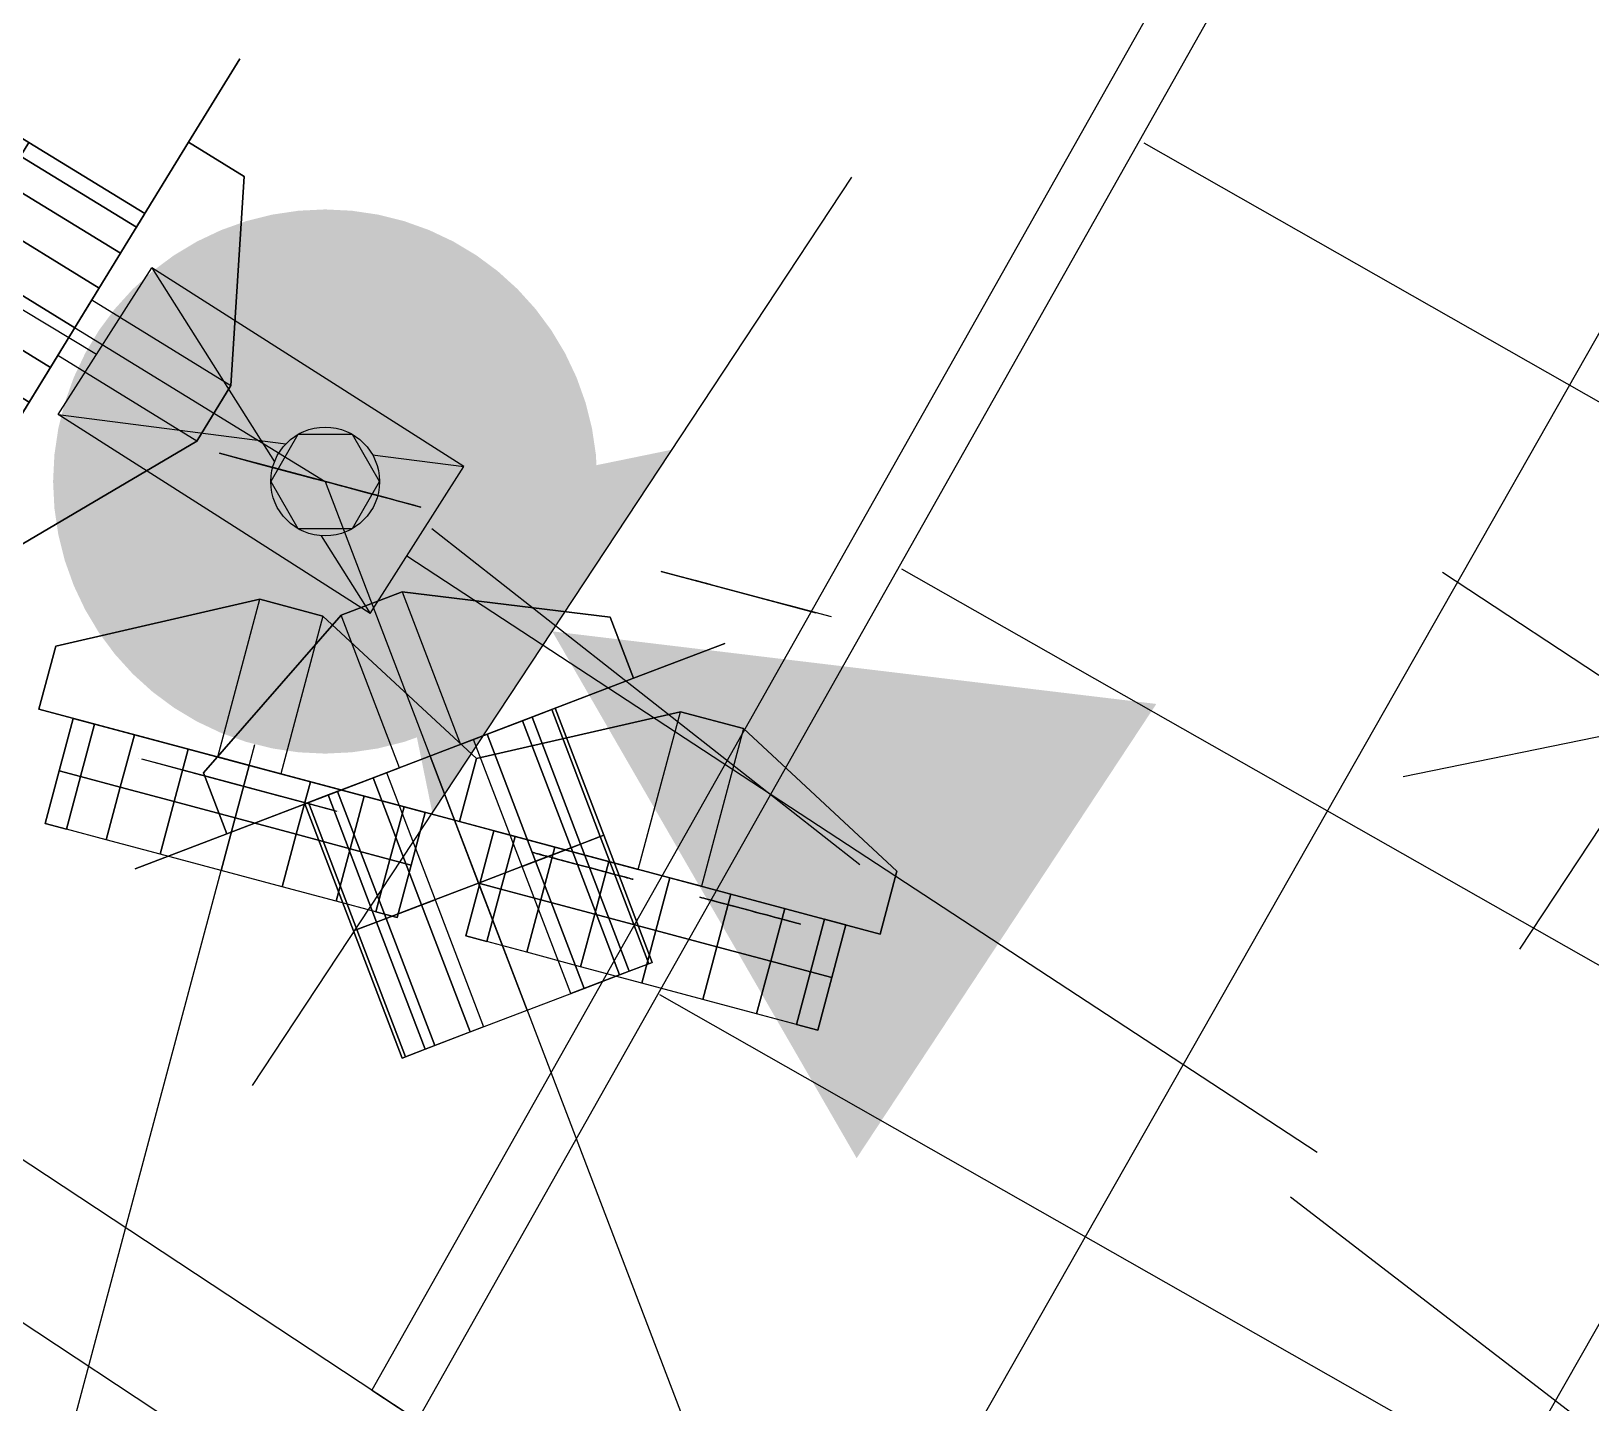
# Model space of a CAD drawing. Extents: x 421500 to 422711, y 436000 to 437000.
# Drawn here: x 422017.657 to 422019.09, y 436500.538 to 436501.798 of the extents above; entities that cross this region are included whole.
import ezdxf

# ---------------------------------------------------------------- set-up
doc = ezdxf.new("R2010")
doc.units = 0
doc.linetypes.add('716709-ExBase$0$BLIP', pattern=[1, 0.5, -0.5])
doc.linetypes.add('XREF UTC_716709_AJB_1b$0$DASHDOT1', pattern=[2, 1, -0.5, 0, -0.5])
doc.layers.get('0').update_dxf_attribs({"color": 210})
for name, color, linetype in [('716709-ExBase$0$XC-LCCVerges', 251, '716709-ExBase$0$BLIP'), ('Pr-Kerb', 2, 'Continuous'), ('Pr-KerbEdge', 8, 'Continuous'), ('Pr-Poles', 2, 'Continuous'), ('Pr-TactFlag', 251, 'Continuous'), ('Pr-Tactiles', 4, 'Continuous'), ('XREF UTC_716709_AJB_1b$0$BASE', 7, 'Continuous'), ('XREF UTC_716709_AJB_1b$0$DATA', 7, 'Continuous'), ('XREF UTC_716709_AJB_1b$0$du-UTCBOX', 42, 'Continuous'), ('XREF UTC_716709_AJB_1b$0$du-UTCDUCT-F1', 42, 'XREF UTC_716709_AJB_1b$0$DASHDOT1'), ('XREF UTC_716709_AJB_1b$0$SETOUT', 4, 'Continuous'), ('XREF UTC_716709_AJB_1b$0$Signals', 7, 'Continuous'), ('XREF UTC_716709_AJB_1b$0$VIEW', 7, 'Continuous')]:
    doc.layers.add(name, color=color, linetype=linetype)
doc.styles.add('XREF UTC_716709_AJB_1b$0$Standard', font='txt')

# ---------------------------------------------------------------- blocks, each defined once
blk = doc.blocks.new('pole')
blk.add_circle((0, 0), 0.05)
blk = doc.blocks.new('XREF UTC_716709_AJB_1b$0$pole')
at = {"const_width": 0.25}
blk.add_lwpolyline([(-0.125, 0, 1), (0.125, 0, 1)], format="xyb", close=True, dxfattribs=at)
at = {"layer": 'XREF UTC_716709_AJB_1b$0$SETOUT', "const_width": 0.125}
blk.add_lwpolyline([(-0.0625, 0, 1), (0.0625, 0, 1)], format="xyb", close=True, dxfattribs=at)
at = {"layer": 'XREF UTC_716709_AJB_1b$0$VIEW'}
blk.add_lwpolyline([(-0.025, 0.0433), (-0.05, 0), (-0.025, -0.0433), (0.025, -0.0433), (0.05, 0), (0.025, 0.0433)], close=True, dxfattribs=at)
at = {"layer": 'XREF UTC_716709_AJB_1b$0$DATA', "style": 'XREF UTC_716709_AJB_1b$0$Standard', "flags": 9}
for tag, p in [('HEIGHT', (0.5, 1)), ('TYPE', (0.5, 0.75)), ('NUM', (0.5, 0.5)), ('SITE', (0.5, 0.25)), ('IDENT', (0.5, 0))]:
    blk.add_attdef(tag, p, '', height=0.2, dxfattribs=at)
blk = doc.blocks.new('XREF UTC_716709_AJB_1b$0$HD001P')
at = {"linetype": 'Continuous'}
blk.add_line((0, 2.75), (0, 0), dxfattribs=at)
at = {"layer": 'XREF UTC_716709_AJB_1b$0$VIEW', "color": 1, "linetype": 'Continuous', "extrusion": (0, 1, 0), "const_width": 0.1}
blk.add_lwpolyline([(0.05, 2.94, 1), (-0.05, 2.94, 1)], format="xyb", close=True, dxfattribs=at)
at = {"layer": 'XREF UTC_716709_AJB_1b$0$VIEW', "color": 2, "linetype": 'Continuous', "extrusion": (0, 1, 0), "const_width": 0.1}
blk.add_lwpolyline([(0.05, 2.62, 1), (-0.05, 2.62, 1)], format="xyb", close=True, dxfattribs=at)
at = {"layer": 'XREF UTC_716709_AJB_1b$0$VIEW', "color": 3, "linetype": 'Continuous', "extrusion": (0, 1, 0), "const_width": 0.1}
blk.add_lwpolyline([(0.05, 2.3, 1), (-0.05, 2.3, 1)], format="xyb", close=True, dxfattribs=at)
at = {"layer": 'XREF UTC_716709_AJB_1b$0$VIEW', "linetype": 'Continuous'}
for points in [[(0.2, 0.27, 2.1), (-0.2, 0.27, 2.1), (-0.2, 0.27, 3.2), (0.2, 0.27, 3.2)], [(-0.03, 0.12, 2.1), (-0.03, 0.27, 2.1), (-0.2, 0.27, 2.1), (-0.2, 0.21, 2.1)], [(-0.03, 0.12, 3.2), (-0.03, 0.27, 3.2), (-0.2, 0.27, 3.2), (-0.2, 0.21, 3.2)], [(0.03, 0.27, 2.1), (0.03, 0.12, 2.1), (-0.03, 0.12, 2.1), (-0.03, 0.27, 2.1)], [(0.03, 0.27, 3.2), (0.03, 0.12, 3.2), (-0.03, 0.12, 3.2), (-0.03, 0.27, 3.2)], [(0.2, 0.21, 2.1), (0.2, 0.27, 2.1), (0.03, 0.27, 2.1), (0.03, 0.12, 2.1)], [(0.2, 0.21, 3.2), (0.2, 0.27, 3.2), (0.03, 0.27, 3.2), (0.03, 0.12, 3.2)], [(0.2, 0.21, 2.1), (0.2, 0.27, 2.1), (0.2, 0.27, 3.2), (0.2, 0.21, 3.2)], [(-0.2, 0.21, 2.1), (-0.03, 0.12, 2.1), (-0.03, 0.12, 3.2), (-0.2, 0.21, 3.2)], [(0.03, 0.12, 2.1), (0.2, 0.21, 2.1), (0.2, 0.21, 3.2), (0.03, 0.12, 3.2)], [(-0.03, 0.12, 2.1), (0.03, 0.12, 2.1), (0.03, 0.12, 3.2), (-0.03, 0.12, 3.2)]]:
    blk.add_3dface(points, dxfattribs=at)
at = {"layer": 'XREF UTC_716709_AJB_1b$0$VIEW', "color": 7, "linetype": 'Continuous'}
blk.add_3dface([(0.29, 0.27, 2.1), (0.2, 0.27, 2.1), (0.2, 0.27, 3.2), (0.29, 0.27, 3.2)], dxfattribs=at)
at = {"layer": 'XREF UTC_716709_AJB_1b$0$DATA', "style": 'XREF UTC_716709_AJB_1b$0$Standard', "flags": 9}
for tag, p in [('SUPPORT', (0.75, 1.5)), ('BRACKETS', (0.75, 1.25)), ('HEIGHT', (0.75, 1)), ('CABLE', (0.75, 0.75)), ('PHASE', (0.75, 0.5)), ('TYPE', (0.75, 0.25)), ('NUM', (0.75, 0)), ('SITE', (0.75, -0.25)), ('IDENT', (0.75, -0.5))]:
    blk.add_attdef(tag, p, '', height=0.2, dxfattribs=at)
at = {"layer": 'XREF UTC_716709_AJB_1b$0$VIEW', "linetype": 'Continuous'}
mesh = blk.add_polymesh((13, 3), dxfattribs=at)
for k, corner in enumerate([(0.1083, 0.27, 2.8775), (0.1083, 0.395, 2.8775), (0.1083, 0.52, 2.8775), (0.1231, 0.27, 2.9183), (0.1231, 0.395, 2.9183), (0.1231, 0.52, 2.9183), (0.1231, 0.27, 2.9617), (0.1231, 0.395, 2.9617), (0.1231, 0.52, 2.9617), (0.1083, 0.27, 3.0025), (0.1083, 0.395, 3.0025), (0.1083, 0.52, 3.0025), (0.0803, 0.27, 3.0358), (0.0803, 0.395, 3.0358), (0.0803, 0.52, 3.0358), (0.0428, 0.27, 3.0575), (0.0428, 0.395, 3.0575), (0.0428, 0.52, 3.0575), (0, 0.27, 3.065), (0, 0.395, 3.065), (0, 0.52, 3.065), (-0.0428, 0.27, 3.0575), (-0.0428, 0.395, 3.0575), (-0.0428, 0.52, 3.0575), (-0.0803, 0.27, 3.0358), (-0.0803, 0.395, 3.0358), (-0.0803, 0.52, 3.0358), (-0.1083, 0.27, 3.0025), (-0.1083, 0.395, 3.0025), (-0.1083, 0.52, 3.0025), (-0.1231, 0.27, 2.9617), (-0.1231, 0.395, 2.9617), (-0.1231, 0.52, 2.9617), (-0.1231, 0.27, 2.9183), (-0.1231, 0.395, 2.9183), (-0.1231, 0.52, 2.9183), (-0.1083, 0.27, 2.8775), (-0.1083, 0.395, 2.8775), (-0.1083, 0.52, 2.8775)]):
    mesh.set_mesh_vertex(divmod(k, 3), corner)
mesh = blk.add_polymesh((13, 3), dxfattribs=at)
for k, corner in enumerate([(0.1083, 0.27, 2.5575), (0.1083, 0.395, 2.5575), (0.1083, 0.52, 2.5575), (0.1231, 0.27, 2.5983), (0.1231, 0.395, 2.5983), (0.1231, 0.52, 2.5983), (0.1231, 0.27, 2.6417), (0.1231, 0.395, 2.6417), (0.1231, 0.52, 2.6417), (0.1083, 0.27, 2.6825), (0.1083, 0.395, 2.6825), (0.1083, 0.52, 2.6825), (0.0803, 0.27, 2.7158), (0.0803, 0.395, 2.7158), (0.0803, 0.52, 2.7158), (0.0428, 0.27, 2.7375), (0.0428, 0.395, 2.7375), (0.0428, 0.52, 2.7375), (0, 0.27, 2.745), (0, 0.395, 2.745), (0, 0.52, 2.745), (-0.0428, 0.27, 2.7375), (-0.0428, 0.395, 2.7375), (-0.0428, 0.52, 2.7375), (-0.0803, 0.27, 2.7158), (-0.0803, 0.395, 2.7158), (-0.0803, 0.52, 2.7158), (-0.1083, 0.27, 2.6825), (-0.1083, 0.395, 2.6825), (-0.1083, 0.52, 2.6825), (-0.1231, 0.27, 2.6417), (-0.1231, 0.395, 2.6417), (-0.1231, 0.52, 2.6417), (-0.1231, 0.27, 2.5983), (-0.1231, 0.395, 2.5983), (-0.1231, 0.52, 2.5983), (-0.1083, 0.27, 2.5575), (-0.1083, 0.395, 2.5575), (-0.1083, 0.52, 2.5575)]):
    mesh.set_mesh_vertex(divmod(k, 3), corner)
mesh = blk.add_polymesh((13, 3), dxfattribs=at)
for k, corner in enumerate([(0.1083, 0.27, 2.2375), (0.1083, 0.395, 2.2375), (0.1083, 0.52, 2.2375), (0.1231, 0.27, 2.2783), (0.1231, 0.395, 2.2783), (0.1231, 0.52, 2.2783), (0.1231, 0.27, 2.3217), (0.1231, 0.395, 2.3217), (0.1231, 0.52, 2.3217), (0.1083, 0.27, 2.3625), (0.1083, 0.395, 2.3625), (0.1083, 0.52, 2.3625), (0.0803, 0.27, 2.3958), (0.0803, 0.395, 2.3958), (0.0803, 0.52, 2.3958), (0.0428, 0.27, 2.4175), (0.0428, 0.395, 2.4175), (0.0428, 0.52, 2.4175), (0, 0.27, 2.425), (0, 0.395, 2.425), (0, 0.52, 2.425), (-0.0428, 0.27, 2.4175), (-0.0428, 0.395, 2.4175), (-0.0428, 0.52, 2.4175), (-0.0803, 0.27, 2.3958), (-0.0803, 0.395, 2.3958), (-0.0803, 0.52, 2.3958), (-0.1083, 0.27, 2.3625), (-0.1083, 0.395, 2.3625), (-0.1083, 0.52, 2.3625), (-0.1231, 0.27, 2.3217), (-0.1231, 0.395, 2.3217), (-0.1231, 0.52, 2.3217), (-0.1231, 0.27, 2.2783), (-0.1231, 0.395, 2.2783), (-0.1231, 0.52, 2.2783), (-0.1083, 0.27, 2.2375), (-0.1083, 0.395, 2.2375), (-0.1083, 0.52, 2.2375)]):
    mesh.set_mesh_vertex(divmod(k, 3), corner)
blk = doc.blocks.new('XREF UTC_716709_AJB_1b$0$HD001S')
blk.add_line((0, 0), (0, 2.75))
at = {"layer": 'XREF UTC_716709_AJB_1b$0$VIEW', "color": 1, "linetype": 'Continuous', "extrusion": (0, 1, 0), "const_width": 0.1}
blk.add_lwpolyline([(0.05, 2.94, 1), (-0.05, 2.94, 1)], format="xyb", close=True, dxfattribs=at)
at = {"layer": 'XREF UTC_716709_AJB_1b$0$VIEW', "color": 2, "linetype": 'Continuous', "extrusion": (0, 1, 0), "const_width": 0.1}
blk.add_lwpolyline([(0.05, 2.62, 1), (-0.05, 2.62, 1)], format="xyb", close=True, dxfattribs=at)
at = {"layer": 'XREF UTC_716709_AJB_1b$0$VIEW', "color": 3, "linetype": 'Continuous', "extrusion": (0, 1, 0), "const_width": 0.1}
blk.add_lwpolyline([(0.05, 2.3, 1), (-0.05, 2.3, 1)], format="xyb", close=True, dxfattribs=at)
at = {"layer": 'XREF UTC_716709_AJB_1b$0$VIEW', "color": 7, "linetype": 'Continuous'}
for points in [[(-0.2, 0.27, 2.1), (-0.29, 0.27, 2.1), (-0.29, 0.27, 3.2), (-0.2, 0.27, 3.2)], [(0.29, 0.27, 2.1), (0.2, 0.27, 2.1), (0.2, 0.27, 3.2), (0.29, 0.27, 3.2)]]:
    blk.add_3dface(points, dxfattribs=at)
at = {"layer": 'XREF UTC_716709_AJB_1b$0$VIEW', "linetype": 'Continuous'}
for points in [[(0.2, 0.27, 2.1), (-0.2, 0.27, 2.1), (-0.2, 0.27, 3.2), (0.2, 0.27, 3.2)], [(-0.2, 0.21, 2.1), (-0.2, 0.27, 2.1), (-0.2, 0.27, 3.2), (-0.2, 0.21, 3.2)], [(-0.03, 0.12, 2.1), (-0.03, 0.27, 2.1), (-0.2, 0.27, 2.1), (-0.2, 0.21, 2.1)], [(-0.03, 0.12, 3.2), (-0.03, 0.27, 3.2), (-0.2, 0.27, 3.2), (-0.2, 0.21, 3.2)], [(0.03, 0.27, 2.1), (0.03, 0.12, 2.1), (-0.03, 0.12, 2.1), (-0.03, 0.27, 2.1)], [(0.03, 0.27, 3.2), (0.03, 0.12, 3.2), (-0.03, 0.12, 3.2), (-0.03, 0.27, 3.2)], [(0.2, 0.21, 2.1), (0.2, 0.27, 2.1), (0.03, 0.27, 2.1), (0.03, 0.12, 2.1)], [(0.2, 0.21, 3.2), (0.2, 0.27, 3.2), (0.03, 0.27, 3.2), (0.03, 0.12, 3.2)], [(0.2, 0.21, 2.1), (0.2, 0.27, 2.1), (0.2, 0.27, 3.2), (0.2, 0.21, 3.2)], [(-0.2, 0.21, 2.1), (-0.03, 0.12, 2.1), (-0.03, 0.12, 3.2), (-0.2, 0.21, 3.2)], [(0.03, 0.12, 2.1), (0.2, 0.21, 2.1), (0.2, 0.21, 3.2), (0.03, 0.12, 3.2)], [(-0.03, 0.12, 2.1), (0.03, 0.12, 2.1), (0.03, 0.12, 3.2), (-0.03, 0.12, 3.2)]]:
    blk.add_3dface(points, dxfattribs=at)
at = {"layer": 'XREF UTC_716709_AJB_1b$0$DATA', "style": 'XREF UTC_716709_AJB_1b$0$Standard', "flags": 9}
for tag, p in [('SUPPORT', (1, 1.5)), ('BRACKETS', (1, 1.25)), ('HEIGHT', (1, 1)), ('CABLE', (1, 0.75)), ('PHASE', (1, 0.5)), ('TYPE', (1, 0.25)), ('NUM', (1, 0)), ('SITE', (1, -0.25)), ('IDENT', (1, -0.5))]:
    blk.add_attdef(tag, p, '', height=0.2, dxfattribs=at)
at = {"layer": 'XREF UTC_716709_AJB_1b$0$VIEW', "linetype": 'Continuous'}
mesh = blk.add_polymesh((13, 3), dxfattribs=at)
for k, corner in enumerate([(0.0428, 0.27, 2.8225), (0.0428, 0.395, 2.8225), (0.0428, 0.52, 2.8225), (0.0909, 0.27, 2.8542), (0.0909, 0.395, 2.8542), (0.0909, 0.52, 2.8542), (0.1197, 0.27, 2.9041), (0.1197, 0.395, 2.9041), (0.1197, 0.52, 2.9041), (0.1231, 0.27, 2.9617), (0.1231, 0.395, 2.9617), (0.1231, 0.52, 2.9617), (0.1003, 0.27, 3.0146), (0.1003, 0.395, 3.0146), (0.1003, 0.52, 3.0146), (0.0561, 0.27, 3.0517), (0.0561, 0.395, 3.0517), (0.0561, 0.52, 3.0517), (0, 0.27, 3.065), (0, 0.395, 3.065), (0, 0.52, 3.065), (-0.0561, 0.27, 3.0517), (-0.0561, 0.395, 3.0517), (-0.0561, 0.52, 3.0517), (-0.1003, 0.27, 3.0146), (-0.1003, 0.395, 3.0146), (-0.1003, 0.52, 3.0146), (-0.1231, 0.27, 2.9617), (-0.1231, 0.395, 2.9617), (-0.1231, 0.52, 2.9617), (-0.1197, 0.27, 2.9041), (-0.1197, 0.395, 2.9041), (-0.1197, 0.52, 2.9041), (-0.0909, 0.27, 2.8542), (-0.0909, 0.395, 2.8542), (-0.0909, 0.52, 2.8542), (-0.0428, 0.27, 2.8225), (-0.0428, 0.395, 2.8225), (-0.0428, 0.52, 2.8225)]):
    mesh.set_mesh_vertex(divmod(k, 3), corner)
mesh = blk.add_polymesh((13, 3), dxfattribs=at)
for k, corner in enumerate([(0.0428, 0.27, 2.5025), (0.0428, 0.395, 2.5025), (0.0428, 0.52, 2.5025), (0.0909, 0.27, 2.5342), (0.0909, 0.395, 2.5342), (0.0909, 0.52, 2.5342), (0.1197, 0.27, 2.5841), (0.1197, 0.395, 2.5841), (0.1197, 0.52, 2.5841), (0.1231, 0.27, 2.6417), (0.1231, 0.395, 2.6417), (0.1231, 0.52, 2.6417), (0.1003, 0.27, 2.6946), (0.1003, 0.395, 2.6946), (0.1003, 0.52, 2.6946), (0.0561, 0.27, 2.7317), (0.0561, 0.395, 2.7317), (0.0561, 0.52, 2.7317), (0, 0.27, 2.745), (0, 0.395, 2.745), (0, 0.52, 2.745), (-0.0561, 0.27, 2.7317), (-0.0561, 0.395, 2.7317), (-0.0561, 0.52, 2.7317), (-0.1003, 0.27, 2.6946), (-0.1003, 0.395, 2.6946), (-0.1003, 0.52, 2.6946), (-0.1231, 0.27, 2.6417), (-0.1231, 0.395, 2.6417), (-0.1231, 0.52, 2.6417), (-0.1197, 0.27, 2.5841), (-0.1197, 0.395, 2.5841), (-0.1197, 0.52, 2.5841), (-0.0909, 0.27, 2.5342), (-0.0909, 0.395, 2.5342), (-0.0909, 0.52, 2.5342), (-0.0428, 0.27, 2.5025), (-0.0428, 0.395, 2.5025), (-0.0428, 0.52, 2.5025)]):
    mesh.set_mesh_vertex(divmod(k, 3), corner)
mesh = blk.add_polymesh((13, 3), dxfattribs=at)
for k, corner in enumerate([(0.0428, 0.27, 2.1825), (0.0428, 0.395, 2.1825), (0.0428, 0.52, 2.1825), (0.0909, 0.27, 2.2142), (0.0909, 0.395, 2.2142), (0.0909, 0.52, 2.2142), (0.1197, 0.27, 2.2641), (0.1197, 0.395, 2.2641), (0.1197, 0.52, 2.2641), (0.1231, 0.27, 2.3217), (0.1231, 0.395, 2.3217), (0.1231, 0.52, 2.3217), (0.1003, 0.27, 2.3746), (0.1003, 0.395, 2.3746), (0.1003, 0.52, 2.3746), (0.0561, 0.27, 2.4117), (0.0561, 0.395, 2.4117), (0.0561, 0.52, 2.4117), (0, 0.27, 2.425), (0, 0.395, 2.425), (0, 0.52, 2.425), (-0.0561, 0.27, 2.4117), (-0.0561, 0.395, 2.4117), (-0.0561, 0.52, 2.4117), (-0.1003, 0.27, 2.3746), (-0.1003, 0.395, 2.3746), (-0.1003, 0.52, 2.3746), (-0.1231, 0.27, 2.3217), (-0.1231, 0.395, 2.3217), (-0.1231, 0.52, 2.3217), (-0.1197, 0.27, 2.2641), (-0.1197, 0.395, 2.2641), (-0.1197, 0.52, 2.2641), (-0.0909, 0.27, 2.2142), (-0.0909, 0.395, 2.2142), (-0.0909, 0.52, 2.2142), (-0.0428, 0.27, 2.1825), (-0.0428, 0.395, 2.1825), (-0.0428, 0.52, 2.1825)]):
    mesh.set_mesh_vertex(divmod(k, 3), corner)
blk = doc.blocks.new('XREF UTC_716709_AJB_1b$0$HD080A')
blk.add_line((0.5, 0.25), (-0.5, 0.25))
blk.add_solid([(0, 0.25), (0.25, 0.75), (-0.25, 0.75)])
at = {"layer": 'XREF UTC_716709_AJB_1b$0$VIEW'}
blk.add_solid([(0, 0.05, 1), (0.2, 0.25, 1), (-0.2, 0.25, 1)], dxfattribs=at)
at = {"layer": 'XREF UTC_716709_AJB_1b$0$BASE', "style": 'XREF UTC_716709_AJB_1b$0$Standard', "flags": 3}
blk.add_attdef('SIG', (0, 0), '', height=0.2, rotation=270, dxfattribs=at)
at = {"layer": 'XREF UTC_716709_AJB_1b$0$DATA', "style": 'XREF UTC_716709_AJB_1b$0$Standard', "flags": 9}
for tag, p in [('SUPPORT', (1, 1.25)), ('FEATURES', (1, 1)), ('HEIGHT', (1, 0.75)), ('CABLE', (1, 0.5)), ('PHASE', (1, 0.25)), ('TYPE', (1, 0)), ('NUM', (1, -0.25)), ('SITE', (1, -0.5)), ('IDENT', (1, -0.75))]:
    blk.add_attdef(tag, p, '', height=0.2, dxfattribs=at)
blk = doc.blocks.new('XREF UTC_716709_AJB_1b$0$tactknob')
at = {"linetype": 'Continuous'}
for p, q in [((-0.5, 0.75), (-0.5, 1.25)), ((-0.3232, 0.8232), (-0.6768, 1.1768)), ((-0.6768, 0.8232), (-0.3232, 1.1768)), ((-0.25, 1), (-0.75, 1))]:
    blk.add_line(p, q, dxfattribs=at)
blk = doc.blocks.new('*X75')
at = {"color": 0, "linetype": 'Continuous'}
for p, q in [((74.3847, 59.105), (74.4217, 59.105)), ((74.3847, 59.1), (74.4217, 59.1)), ((74.385, 59.0933), (74.385, 59.106)), ((74.39, 59.0883), (74.39, 59.1085)), ((74.393, 59.11), (74.4134, 59.11)), ((74.395, 59.0833), (74.395, 59.111)), ((74.4, 58.9613), (74.4, 59.112)), ((74.405, 58.9653), (74.405, 59.112)), ((74.41, 59.0818), (74.41, 59.1117)), ((74.415, 59.0868), (74.415, 59.1092)), ((74.42, 59.0918), (74.42, 59.1067)), ((74.3847, 59.095), (74.4217, 59.095)), ((74.3883, 59.09), (74.4182, 59.09)), ((74.3933, 59.085), (74.4132, 59.085)), ((74.36, 59.075), (74.4464, 59.075)), ((74.36, 58.9889), (74.36, 59.0749)), ((74.365, 59.0258), (74.365, 59.0759)), ((74.37, 59.0383), (74.37, 59.0767)), ((74.375, 58.8914), (74.375, 59.0775)), ((74.38, 58.9054), (74.38, 59.0784)), ((74.385, 58.9193), (74.385, 59.0792)), ((74.3897, 59.08), (74.4167, 59.08)), ((74.39, 58.9333), (74.39, 59.08)), ((74.395, 58.9473), (74.395, 59.0809)), ((74.41, 58.9513), (74.41, 59.0811)), ((74.415, 58.9373), (74.415, 59.0803)), ((74.42, 58.9234), (74.42, 59.0795)), ((74.425, 58.9094), (74.425, 59.0786)), ((74.43, 58.8954), (74.43, 59.0778)), ((74.435, 59.0419), (74.435, 59.077)), ((74.44, 59.0294), (74.44, 59.0761)), ((74.445, 59.0169), (74.445, 59.0753)), ((74.355, 59.06), (74.4514, 59.06)), ((74.355, 58.9964), (74.355, 59.0599)), ((74.3567, 59.065), (74.4497, 59.065)), ((74.3584, 59.07), (74.4481, 59.07)), ((74.45, 58.9942), (74.45, 59.0642)), ((74.35, 59.045), (74.4564, 59.045)), ((74.35, 59.0039), (74.35, 59.0449)), ((74.3517, 59.05), (74.4547, 59.05)), ((74.3534, 59.055), (74.4531, 59.055)), ((74.455, 59.0017), (74.455, 59.0492)), ((74.3437, 59.03), (74.3667, 59.03)), ((74.345, 59.0127), (74.345, 59.0326)), ((74.3462, 59.035), (74.3687, 59.035)), ((74.3484, 59.04), (74.3707, 59.04)), ((74.3724, 59.04), (74.434, 59.04)), ((74.3724, 59.035), (74.434, 59.035)), ((74.3724, 59.03), (74.434, 59.03)), ((74.4357, 59.04), (74.4581, 59.04)), ((74.4377, 59.035), (74.4602, 59.035)), ((74.4397, 59.03), (74.4627, 59.03)), ((74.46, 59.0099), (74.46, 59.0355)), ((74.3416, 59.025), (74.3647, 59.025)), ((74.3416, 59.02), (74.3627, 59.02)), ((74.3439, 59.015), (74.3607, 59.015)), ((74.3724, 59.025), (74.434, 59.025)), ((74.3724, 59.02), (74.434, 59.02)), ((74.3724, 59.015), (74.434, 59.015)), ((74.4417, 59.025), (74.4649, 59.025)), ((74.4437, 59.02), (74.4649, 59.02)), ((74.4457, 59.015), (74.4626, 59.015)), ((74.3464, 59.01), (74.3609, 59.01)), ((74.3493, 59.005), (74.3622, 59.005)), ((74.3526, 59), (74.3634, 59)), ((74.3724, 59.01), (74.434, 59.01)), ((74.3724, 59.005), (74.434, 59.005)), ((74.3724, 59), (74.434, 59)), ((74.443, 59), (74.4538, 59)), ((74.4443, 59.005), (74.4572, 59.005)), ((74.445, 58.9744), (74.445, 59.008)), ((74.4455, 59.01), (74.4601, 59.01)), ((74.3559, 58.995), (74.3647, 58.995)), ((74.3593, 58.99), (74.3659, 58.99)), ((74.3601, 58.985), (74.365, 58.985)), ((74.365, 58.9851), (74.365, 58.9937)), ((74.3724, 58.995), (74.434, 58.995)), ((74.3724, 58.99), (74.434, 58.99)), ((74.3724, 58.985), (74.434, 58.985)), ((74.4405, 58.99), (74.4472, 58.99)), ((74.4415, 58.985), (74.4464, 58.985)), ((74.4418, 58.995), (74.4505, 58.995)), ((74.3601, 58.98), (74.3633, 58.98)), ((74.3601, 58.975), (74.3616, 58.975)), ((74.37, 58.8841), (74.37, 58.9707)), ((74.3709, 58.975), (74.4356, 58.975)), ((74.3719, 58.98), (74.4346, 58.98)), ((74.435, 58.8841), (74.435, 58.9779)), ((74.4431, 58.98), (74.4464, 58.98)), ((74.4448, 58.975), (74.4464, 58.975)), ((74.3679, 58.96), (74.3995, 58.96)), ((74.3689, 58.965), (74.4013, 58.965)), ((74.3699, 58.97), (74.4031, 58.97)), ((74.4033, 58.97), (74.4366, 58.97)), ((74.4051, 58.965), (74.4376, 58.965)), ((74.4069, 58.96), (74.4386, 58.96)), ((74.3649, 58.945), (74.3942, 58.945)), ((74.365, 58.8841), (74.365, 58.9457)), ((74.3659, 58.95), (74.396, 58.95)), ((74.3669, 58.955), (74.3977, 58.955)), ((74.4087, 58.955), (74.4396, 58.955)), ((74.4105, 58.95), (74.4406, 58.95)), ((74.4123, 58.945), (74.4416, 58.945)), ((74.44, 58.8841), (74.44, 58.9529)), ((74.3619, 58.93), (74.3888, 58.93)), ((74.3629, 58.935), (74.3906, 58.935)), ((74.3639, 58.94), (74.3924, 58.94)), ((74.4141, 58.94), (74.4426, 58.94)), ((74.4158, 58.935), (74.4436, 58.935)), ((74.4176, 58.93), (74.4446, 58.93)), ((74.445, 58.8841), (74.445, 58.9279)), ((74.3589, 58.915), (74.3834, 58.915)), ((74.3599, 58.92), (74.3852, 58.92)), ((74.36, 58.8841), (74.36, 58.9207)), ((74.3609, 58.925), (74.387, 58.925)), ((74.4194, 58.925), (74.4456, 58.925)), ((74.4212, 58.92), (74.4466, 58.92)), ((74.423, 58.915), (74.4476, 58.915)), ((74.3559, 58.9), (74.3781, 58.9)), ((74.3569, 58.905), (74.3799, 58.905)), ((74.3579, 58.91), (74.3817, 58.91)), ((74.4248, 58.91), (74.4486, 58.91)), ((74.4266, 58.905), (74.4496, 58.905)), ((74.4283, 58.9), (74.4506, 58.9)), ((74.45, 58.8841), (74.45, 58.9029)), ((74.3434, 58.885), (74.3727, 58.885)), ((74.345, 58.8841), (74.345, 58.8858)), ((74.35, 58.8841), (74.35, 58.8883)), ((74.3534, 58.89), (74.3745, 58.89)), ((74.3549, 58.895), (74.3763, 58.895)), ((74.355, 58.8841), (74.355, 58.8957)), ((74.4301, 58.895), (74.4516, 58.895)), ((74.4319, 58.89), (74.453, 58.89)), ((74.4337, 58.885), (74.463, 58.885)), ((74.455, 58.8841), (74.455, 58.889)), ((74.46, 58.8841), (74.46, 58.8865))]:
    blk.add_line(p, q, dxfattribs=at)
blk = doc.blocks.new('*X76')
at = {"color": 0, "linetype": 'Continuous'}
for p, q in [((74.7818, 59.115), (74.818, 59.115)), ((74.785, 59.0878), (74.785, 59.1159)), ((74.79, 58.96), (74.79, 59.1168)), ((74.795, 58.966), (74.795, 59.1174)), ((74.8, 58.9695), (74.8, 59.1176)), ((74.805, 58.9651), (74.805, 59.1179)), ((74.81, 58.9607), (74.81, 59.1179)), ((74.815, 59.086), (74.815, 59.1179)), ((74.7798, 59.105), (74.8212, 59.105)), ((74.78, 59.1042), (74.78, 59.1087)), ((74.7804, 59.11), (74.8211, 59.11)), ((74.7811, 59.1), (74.821, 59.1)), ((74.82, 59.0914), (74.82, 59.1118)), ((74.7823, 59.095), (74.8204, 59.095)), ((74.7841, 59.09), (74.8198, 59.09)), ((74.7862, 59.085), (74.8119, 59.085)), ((74.78, 58.948), (74.78, 59.0705)), ((74.785, 58.954), (74.785, 59.074)), ((74.7859, 59.075), (74.8274, 59.075)), ((74.7874, 59.08), (74.8123, 59.08)), ((74.815, 58.9564), (74.815, 59.0768)), ((74.82, 58.952), (74.82, 59.0769)), ((74.825, 59.0168), (74.825, 59.0756)), ((74.83, 59.0344), (74.83, 59.0743)), ((74.835, 59.0312), (74.835, 59.073)), ((74.75, 59.0335), (74.75, 59.0569)), ((74.7547, 59.06), (74.8477, 59.06)), ((74.755, 59.0385), (74.755, 59.0602)), ((74.76, 59.04), (74.76, 59.0625)), ((74.765, 59.0403), (74.765, 59.0645)), ((74.7662, 59.065), (74.8434, 59.065)), ((74.77, 59.0407), (74.77, 59.0665)), ((74.775, 59.041), (74.775, 59.0685)), ((74.7787, 59.07), (74.8394, 59.07)), ((74.84, 59.0279), (74.84, 59.0692)), ((74.845, 59.0246), (74.845, 59.0631)), ((74.85, 59.0214), (74.85, 59.0577)), ((74.735, 58.9972), (74.735, 59.0434)), ((74.7362, 59.045), (74.8609, 59.045)), ((74.74, 59.05), (74.8576, 59.05)), ((74.74, 59.0022), (74.74, 59.05)), ((74.745, 59.0274), (74.745, 59.0535)), ((74.7472, 59.055), (74.8527, 59.055)), ((74.855, 59.0181), (74.855, 59.0527)), ((74.86, 59.0149), (74.86, 59.0464)), ((74.725, 59.03), (74.7465, 59.03)), ((74.725, 59.0063), (74.725, 59.03)), ((74.7287, 59.035), (74.7515, 59.035)), ((74.73, 58.9971), (74.73, 59.0367)), ((74.7325, 59.04), (74.7605, 59.04)), ((74.7755, 59.03), (74.8282, 59.03)), ((74.7758, 59.035), (74.8676, 59.035)), ((74.7762, 59.04), (74.8643, 59.04)), ((74.8368, 59.03), (74.8724, 59.03)), ((74.865, 59.0127), (74.865, 59.0389)), ((74.87, 59.0119), (74.87, 59.0324)), ((74.7243, 59.025), (74.7442, 59.025)), ((74.7243, 59.02), (74.7425, 59.02)), ((74.7243, 59.015), (74.7409, 59.015)), ((74.7744, 59.015), (74.8246, 59.015)), ((74.7748, 59.02), (74.8258, 59.02)), ((74.775, 58.942), (74.775, 59.0231)), ((74.7751, 59.025), (74.827, 59.025)), ((74.8445, 59.025), (74.8774, 59.025)), ((74.8521, 59.02), (74.8936, 59.02)), ((74.8598, 59.015), (74.9068, 59.015)), ((74.875, 59.0111), (74.875, 59.0274)), ((74.88, 59.0103), (74.88, 59.0234)), ((74.885, 59.0095), (74.885, 59.0222)), ((74.89, 59.009), (74.89, 59.0209)), ((74.895, 59.0086), (74.895, 59.0197)), ((74.9, 59.0082), (74.9, 59.0184)), ((74.905, 59.0096), (74.905, 59.0159)), ((74.91, 59.0127), (74.91, 59.0134)), ((74.7243, 59.01), (74.7402, 59.01)), ((74.7257, 59.005), (74.7402, 59.005)), ((74.7282, 59), (74.7378, 59)), ((74.7733, 59), (74.8209, 59)), ((74.7737, 59.005), (74.8221, 59.005)), ((74.7741, 59.01), (74.8234, 59.01)), ((74.8817, 59.01), (74.9056, 59.01)), ((74.77, 58.936), (74.77, 58.9848)), ((74.7701, 58.985), (74.8291, 58.985)), ((74.7726, 58.99), (74.825, 58.99)), ((74.773, 58.995), (74.8209, 58.995)), ((74.825, 58.9476), (74.825, 58.99)), ((74.7636, 58.975), (74.8372, 58.975)), ((74.765, 58.93), (74.765, 58.9771)), ((74.7669, 58.98), (74.8331, 58.98)), ((74.83, 58.9433), (74.83, 58.9838)), ((74.835, 58.9389), (74.835, 58.9777)), ((74.84, 58.9345), (74.84, 58.9715)), ((74.7538, 58.96), (74.79, 58.96)), ((74.755, 58.918), (74.755, 58.9618)), ((74.7571, 58.965), (74.7942, 58.965)), ((74.76, 58.924), (74.76, 58.9695)), ((74.7603, 58.97), (74.7984, 58.97)), ((74.7994, 58.97), (74.8412, 58.97)), ((74.8051, 58.965), (74.8453, 58.965)), ((74.8108, 58.96), (74.8493, 58.96)), ((74.845, 58.9297), (74.845, 58.9654)), ((74.85, 58.9247), (74.85, 58.9592)), ((74.744, 58.945), (74.7775, 58.945)), ((74.745, 58.903), (74.745, 58.9465)), ((74.7473, 58.95), (74.7817, 58.95)), ((74.75, 58.912), (74.75, 58.9542)), ((74.7505, 58.955), (74.7858, 58.955)), ((74.8166, 58.955), (74.8534, 58.955)), ((74.8223, 58.95), (74.8575, 58.95)), ((74.828, 58.945), (74.8615, 58.945)), ((74.855, 58.9197), (74.855, 58.953)), ((74.86, 58.9147), (74.86, 58.9469)), ((74.7342, 58.93), (74.765, 58.93)), ((74.735, 58.9044), (74.735, 58.9313)), ((74.7375, 58.935), (74.7692, 58.935)), ((74.74, 58.9037), (74.74, 58.9389)), ((74.7407, 58.94), (74.7733, 58.94)), ((74.8337, 58.94), (74.8656, 58.94)), ((74.8394, 58.935), (74.8696, 58.935)), ((74.8447, 58.93), (74.8737, 58.93)), ((74.865, 58.9097), (74.865, 58.9407)), ((74.87, 58.9047), (74.87, 58.9346)), ((74.875, 58.9024), (74.875, 58.9284)), ((74.7244, 58.915), (74.7525, 58.915)), ((74.725, 58.9058), (74.725, 58.916)), ((74.7276, 58.92), (74.7567, 58.92)), ((74.73, 58.9051), (74.73, 58.9236)), ((74.7309, 58.925), (74.7608, 58.925)), ((74.8497, 58.925), (74.8778, 58.925)), ((74.8547, 58.92), (74.8818, 58.92)), ((74.8597, 58.915), (74.8961, 58.915)), ((74.88, 58.9054), (74.88, 58.9222)), ((74.885, 58.9084), (74.885, 58.9173)), ((74.89, 58.9114), (74.89, 58.9173)), ((74.895, 58.9144), (74.895, 58.9173)), ((74.72, 58.9065), (74.72, 58.9083)), ((74.7211, 58.91), (74.7483, 58.91)), ((74.7307, 58.905), (74.7489, 58.905)), ((74.75, 58.9023), (74.75, 58.9045)), ((74.755, 58.9015), (74.755, 58.902)), ((74.8647, 58.91), (74.8877, 58.91)), ((74.8697, 58.905), (74.8794, 58.905))]:
    blk.add_line(p, q, dxfattribs=at)
blk = doc.blocks.new('XREF UTC_716709_AJB_1b$0$HD093A')
at = {"linetype": 'Continuous'}
blk.add_line((0, 3.25), (0, 0.25), dxfattribs=at)
at = {"layer": 'XREF UTC_716709_AJB_1b$0$VIEW', "color": 3, "extrusion": (0, -1, 0)}
blk.add_lwpolyline([(0.0102, 2.5169), (0.0275, 2.5123), (0.0367, 2.501), (0.0474, 2.4903), (0.058, 2.4744), (0.0687, 2.4637), (0.09, 2.4584), (0.1006, 2.4531), (0.0924, 2.448), (0.0762, 2.4493), (0.0527, 2.4531), (0.0194, 2.4748), (0.01, 2.4362), (0.074, 2.3573), (0.09, 2.3573), (0.0633, 2.3414), (0.0314, 2.3733), (-0.0112, 2.4105), (-0.0644, 2.3467), (-0.0538, 2.3414), (-0.0911, 2.3467), (-0.0375, 2.4287), (-0.0337, 2.4811), (-0.0538, 2.4797), (-0.0644, 2.4691), (-0.0698, 2.4531), (-0.0698, 2.4425), (-0.0751, 2.4371), (-0.0804, 2.4371), (-0.0857, 2.4478), (-0.0857, 2.4691), (-0.0698, 2.4903), (-0.0538, 2.501), (-0.0272, 2.5116), (-0.0237, 2.5154), (-0.0225, 2.5204), (-0.0237, 2.5248), (-0.0272, 2.5329), (-0.0306, 2.5466), (-0.0281, 2.5554), (-0.0175, 2.5572), (-0.0056, 2.5579), (0.0063, 2.5579), (0.0112, 2.5497), (0.0112, 2.5423), (0.0094, 2.526), (0.0019, 2.526), (0.0025, 2.5167), (0.0101, 2.517)], close=True, dxfattribs=at)
at = {"layer": 'XREF UTC_716709_AJB_1b$0$VIEW', "color": 1, "extrusion": (0, -1, 0)}
blk.add_lwpolyline([(0.0032, 2.942), (-0.0029, 2.942), (-0.0153, 2.9359), (-0.0153, 2.9297), (-0.0153, 2.9235), (-0.0029, 2.9112), (-0.0399, 2.9051), (-0.0461, 2.8866), (-0.0523, 2.8681), (-0.0584, 2.8558), (-0.0584, 2.8496), (-0.0523, 2.8373), (-0.0399, 2.8188), (-0.0399, 2.8003), (-0.0338, 2.8188), (-0.0399, 2.8434), (-0.0276, 2.8743), (-0.0276, 2.8311), (-0.0276, 2.8126), (-0.0461, 2.7202), (-0.0584, 2.7141), (-0.0276, 2.7141), (0.0032, 2.8003), (0.034, 2.7141), (0.0649, 2.7141), (0.0525, 2.7202), (0.034, 2.8126), (0.034, 2.8311), (0.034, 2.8743), (0.0464, 2.8434), (0.0402, 2.8188), (0.0464, 2.8003), (0.0464, 2.8188), (0.0587, 2.8373), (0.0649, 2.8496), (0.0649, 2.8558), (0.0587, 2.8681), (0.0525, 2.8866), (0.0464, 2.9051), (0.0094, 2.9112), (0.0217, 2.9235), (0.0217, 2.9297), (0.0217, 2.9359), (0.0094, 2.942)], close=True, dxfattribs=at)
at = {"layer": 'XREF UTC_716709_AJB_1b$0$VIEW', "color": 3, "linetype": 'Continuous', "extrusion": (0, -1, 0)}
for points in [[(-0.4817, 2.4364), (-0.4614, 2.525), (-0.4412, 2.525)], [(-0.465, 2.5022), (-0.4133, 2.4288), (-0.3197, 2.4288), (-0.3602, 2.5022), (-0.4666, 2.5022)], [(-0.3665, 2.5123), (-0.3386, 2.5123)], [(-0.3602, 2.5022), (-0.3526, 2.5123)]]:
    blk.add_lwpolyline(points, dxfattribs=at)
for centre, radius in [((-0.4791, 2.4288, -0.28), 0.048), ((-0.4791, 2.4288, -0.28), 0.043), ((-0.3197, 2.4288, -0.28), 0.048), ((-0.3197, 2.4288, -0.28), 0.043)]:
    blk.add_circle(centre, radius, dxfattribs=at)
at = {"layer": 'XREF UTC_716709_AJB_1b$0$VIEW', "linetype": 'Continuous'}
for points in [[(-0.6, 0.21, 2.25), (-0.6, 0.27, 2.25), (-0.6, 0.27, 2.7), (-0.6, 0.21, 2.7)], [(-0.2, 0.27, 2.25), (-0.6, 0.27, 2.25), (-0.6, 0.27, 2.7), (-0.2, 0.27, 2.7)], [(-0.43, 0.12, 2.25), (-0.43, 0.27, 2.25), (-0.6, 0.27, 2.25), (-0.6, 0.21, 2.25)], [(-0.43, 0.12, 2.7), (-0.43, 0.27, 2.7), (-0.6, 0.27, 2.7), (-0.6, 0.21, 2.7)], [(-0.37, 0.27, 2.25), (-0.37, 0.12, 2.25), (-0.43, 0.12, 2.25), (-0.43, 0.27, 2.25)], [(-0.37, 0.27, 2.7), (-0.37, 0.12, 2.7), (-0.43, 0.12, 2.7), (-0.43, 0.27, 2.7)], [(-0.2, 0.21, 2.25), (-0.2, 0.27, 2.25), (-0.37, 0.27, 2.25), (-0.37, 0.12, 2.25)], [(-0.2, 0.21, 2.7), (-0.2, 0.27, 2.7), (-0.37, 0.27, 2.7), (-0.37, 0.12, 2.7)], [(0.2, 0.27, 2.25), (-0.2, 0.27, 2.25), (-0.2, 0.27, 3.05), (0.2, 0.27, 3.05)], [(-0.2, 0.21, 2.25), (-0.2, 0.27, 2.25), (-0.2, 0.27, 3.05), (-0.2, 0.21, 3.05)], [(-0.03, 0.12, 2.25), (-0.03, 0.27, 2.25), (-0.2, 0.27, 2.25), (-0.2, 0.21, 2.25)], [(-0.03, 0.12, 3.05), (-0.03, 0.27, 3.05), (-0.2, 0.27, 3.05), (-0.2, 0.21, 3.05)], [(-0.2, 0.21, 2.25), (-0.2, 0.27, 2.25), (-0.2, 0.27, 2.7), (-0.2, 0.21, 2.7)], [(0.03, 0.27, 2.25), (0.03, 0.12, 2.25), (-0.03, 0.12, 2.25), (-0.03, 0.27, 2.25)], [(0.03, 0.27, 3.05), (0.03, 0.12, 3.05), (-0.03, 0.12, 3.05), (-0.03, 0.27, 3.05)], [(0.2, 0.21, 2.25), (0.2, 0.27, 2.25), (0.03, 0.27, 2.25), (0.03, 0.12, 2.25)], [(0.2, 0.21, 3.05), (0.2, 0.27, 3.05), (0.03, 0.27, 3.05), (0.03, 0.12, 3.05)], [(0.2, 0.21, 2.25), (0.2, 0.27, 2.25), (0.2, 0.27, 3.05), (0.2, 0.21, 3.05)], [(-0.6, 0.21, 2.25), (-0.43, 0.12, 2.25), (-0.43, 0.12, 2.7), (-0.6, 0.21, 2.7)], [(-0.37, 0.12, 2.25), (-0.2, 0.21, 2.25), (-0.2, 0.21, 2.7), (-0.37, 0.12, 2.7)], [(-0.2, 0.21, 2.25), (-0.03, 0.12, 2.25), (-0.03, 0.12, 3.05), (-0.2, 0.21, 3.05)], [(0.03, 0.12, 2.25), (0.2, 0.21, 2.25), (0.2, 0.21, 3.05), (0.03, 0.12, 3.05)], [(-0.43, 0.12, 2.25), (-0.37, 0.12, 2.25), (-0.37, 0.12, 2.7), (-0.43, 0.12, 2.7)], [(-0.03, 0.12, 2.25), (0.03, 0.12, 2.25), (0.03, 0.12, 3.05), (-0.03, 0.12, 3.05)]]:
    blk.add_3dface(points, dxfattribs=at)
at = {"layer": 'XREF UTC_716709_AJB_1b$0$VIEW', "color": 3, "linetype": 'Continuous', "extrusion": (0, -1, 0)}
blk.add_blockref('*X76', (-74.81, -56.56, -0.29), dxfattribs=at)
at = {"layer": 'XREF UTC_716709_AJB_1b$0$VIEW', "color": 1, "linetype": 'Continuous', "extrusion": (0, -1, 0)}
blk.add_blockref('*X75', (-74.4, -56.17, -0.29), dxfattribs=at)
at = {"layer": 'XREF UTC_716709_AJB_1b$0$DATA', "style": 'XREF UTC_716709_AJB_1b$0$Standard', "flags": 9}
for tag, p in [('SUPPORT', (0.75, 1.75)), ('BRACKETS', (0.75, 1.5)), ('HEIGHT', (0.75, 1.25)), ('CABLE', (0.75, 1)), ('PHASE', (0.75, 0.75)), ('TYPE', (0.75, 0.5)), ('NUM', (0.75, 0.25)), ('SITE', (0.75, 0)), ('IDENT', (0.75, -0.25))]:
    blk.add_attdef(tag, p, '', height=0.2, dxfattribs=at)
at = {"layer": 'XREF UTC_716709_AJB_1b$0$VIEW', "linetype": 'Continuous'}
mesh = blk.add_polymesh((13, 3), dxfattribs=at)
for k, corner in enumerate([(-0.2528, 0.37, 2.365), (-0.2528, 0.32, 2.365), (-0.2528, 0.27, 2.365), (-0.2326, 0.37, 2.4205), (-0.2326, 0.32, 2.4205), (-0.2326, 0.27, 2.4205), (-0.2326, 0.37, 2.4795), (-0.2326, 0.32, 2.4795), (-0.2326, 0.27, 2.4795), (-0.2528, 0.37, 2.535), (-0.2528, 0.32, 2.535), (-0.2528, 0.27, 2.535), (-0.2907, 0.37, 2.5802), (-0.2907, 0.32, 2.5802), (-0.2907, 0.27, 2.5802), (-0.3419, 0.37, 2.6097), (-0.3419, 0.32, 2.6097), (-0.3419, 0.27, 2.6097), (-0.4, 0.37, 2.62), (-0.4, 0.32, 2.62), (-0.4, 0.27, 2.62), (-0.4581, 0.37, 2.6097), (-0.4581, 0.32, 2.6097), (-0.4581, 0.27, 2.6097), (-0.5093, 0.37, 2.5802), (-0.5093, 0.32, 2.5802), (-0.5093, 0.27, 2.5802), (-0.5472, 0.37, 2.535), (-0.5472, 0.32, 2.535), (-0.5472, 0.27, 2.535), (-0.5674, 0.37, 2.4795), (-0.5674, 0.32, 2.4795), (-0.5674, 0.27, 2.4795), (-0.5674, 0.37, 2.4205), (-0.5674, 0.32, 2.4205), (-0.5674, 0.27, 2.4205), (-0.5472, 0.37, 2.365), (-0.5472, 0.32, 2.365), (-0.5472, 0.27, 2.365)]):
    mesh.set_mesh_vertex(divmod(k, 3), corner)
mesh = blk.add_polymesh((13, 3), dxfattribs=at)
for k, corner in enumerate([(0.1472, 0.37, 2.365), (0.1472, 0.32, 2.365), (0.1472, 0.27, 2.365), (0.1674, 0.37, 2.4205), (0.1674, 0.32, 2.4205), (0.1674, 0.27, 2.4205), (0.1674, 0.37, 2.4795), (0.1674, 0.32, 2.4795), (0.1674, 0.27, 2.4795), (0.1472, 0.37, 2.535), (0.1472, 0.32, 2.535), (0.1472, 0.27, 2.535), (0.1093, 0.37, 2.5802), (0.1093, 0.32, 2.5802), (0.1093, 0.27, 2.5802), (0.0581, 0.37, 2.6097), (0.0581, 0.32, 2.6097), (0.0581, 0.27, 2.6097), (0, 0.37, 2.62), (0, 0.32, 2.62), (0, 0.27, 2.62), (-0.0581, 0.37, 2.6097), (-0.0581, 0.32, 2.6097), (-0.0581, 0.27, 2.6097), (-0.1093, 0.37, 2.5802), (-0.1093, 0.32, 2.5802), (-0.1093, 0.27, 2.5802), (-0.1472, 0.37, 2.535), (-0.1472, 0.32, 2.535), (-0.1472, 0.27, 2.535), (-0.1674, 0.37, 2.4795), (-0.1674, 0.32, 2.4795), (-0.1674, 0.27, 2.4795), (-0.1674, 0.37, 2.4205), (-0.1674, 0.32, 2.4205), (-0.1674, 0.27, 2.4205), (-0.1472, 0.37, 2.365), (-0.1472, 0.32, 2.365), (-0.1472, 0.27, 2.365)]):
    mesh.set_mesh_vertex(divmod(k, 3), corner)
mesh = blk.add_polymesh((13, 3), dxfattribs=at)
for k, corner in enumerate([(0.1472, 0.37, 2.735), (0.1472, 0.32, 2.735), (0.1472, 0.27, 2.735), (0.1674, 0.37, 2.7905), (0.1674, 0.32, 2.7905), (0.1674, 0.27, 2.7905), (0.1674, 0.37, 2.8495), (0.1674, 0.32, 2.8495), (0.1674, 0.27, 2.8495), (0.1472, 0.37, 2.905), (0.1472, 0.32, 2.905), (0.1472, 0.27, 2.905), (0.1093, 0.37, 2.9502), (0.1093, 0.32, 2.9502), (0.1093, 0.27, 2.9502), (0.0581, 0.37, 2.9797), (0.0581, 0.32, 2.9797), (0.0581, 0.27, 2.9797), (0, 0.37, 2.99), (0, 0.32, 2.99), (0, 0.27, 2.99), (-0.0581, 0.37, 2.9797), (-0.0581, 0.32, 2.9797), (-0.0581, 0.27, 2.9797), (-0.1093, 0.37, 2.9502), (-0.1093, 0.32, 2.9502), (-0.1093, 0.27, 2.9502), (-0.1472, 0.37, 2.905), (-0.1472, 0.32, 2.905), (-0.1472, 0.27, 2.905), (-0.1674, 0.37, 2.8495), (-0.1674, 0.32, 2.8495), (-0.1674, 0.27, 2.8495), (-0.1674, 0.37, 2.7905), (-0.1674, 0.32, 2.7905), (-0.1674, 0.27, 2.7905), (-0.1472, 0.37, 2.735), (-0.1472, 0.32, 2.735), (-0.1472, 0.27, 2.735)]):
    mesh.set_mesh_vertex(divmod(k, 3), corner)
blk = doc.blocks.new('XREF UTC_716709_AJB_1b$0$tprt')
for p, q in [((0.1, 0.08), (-0.24, 0.08)), ((-0.24, -0.08), (-0.24, 0.08)), ((-0.24, 0.08), (-0.049, -0.0099)), ((0.0236, 0.0441), (0.1, 0.08)), ((0.1, -0.08), (0.1, 0.08)), ((-0.24, -0.08), (-0.049, 0.0099)), ((0.0236, -0.0441), (0.1, -0.08)), ((-0.07, -0.08), (-0.24, -0.08)), ((0.1, -0.08), (-0.07, -0.08))]:
    blk.add_line(p, q)
blk.add_circle((0, 0), 0.05)

msp = doc.modelspace()

# ---------------------------------------------------------------- linework, layer by layer
at = {"layer": '716709-ExBase$0$XC-LCCVerges', "flags": 128}
for points in [[(422042.536, 436488.9753), (422041.4299, 436487.1963), (422032.6103, 436491.8084), (422025.2079, 436496.0891), (422021.775, 436498.4505), (422018.472, 436500.9903), (422015.9997, 436502.9311), (422013.602, 436504.9723), (422011.5341, 436507.3489), (422010.3046, 436509.2785), (422009.2899, 436511.3316), (422008.616, 436513.5219), (422008.4031, 436516.0843), (422008.6528, 436518.641), (422009.1539, 436521.1562), (422010.3275, 436524.8893), (422011.9913, 436528.4311), (422014.017, 436531.7577), (422016.4155, 436534.8264), (422021.4992, 436539.6674), (422032.0665, 436547.4618), (422038.3158, 436551.8897), (422045.1688, 436556.9276), (422052.211, 436562.3208), (422061.1239, 436569.199), (422061.965, 436569.1653), (422064.1192, 436566.7163), (422065.4463, 436565.0252), (422067.1132, 436562.9012)], [(422042.536, 436488.9753), (422041.4299, 436487.1963), (422032.6103, 436491.8084), (422025.2079, 436496.0891), (422021.775, 436498.4505), (422018.472, 436500.9903), (422015.9997, 436502.9311), (422013.602, 436504.9723), (422011.5341, 436507.3489), (422010.3046, 436509.2785), (422009.2899, 436511.3316), (422008.616, 436513.5219), (422008.4031, 436516.0843), (422008.6528, 436518.641), (422009.1539, 436521.1562), (422010.3275, 436524.8893), (422011.9913, 436528.4311), (422014.017, 436531.7577), (422016.4155, 436534.8264), (422021.4992, 436539.6674), (422032.0665, 436547.4618), (422038.3158, 436551.8897), (422045.1688, 436556.9276), (422052.211, 436562.3208), (422061.1239, 436569.199), (422061.965, 436569.1653), (422062.1128, 436568.9973)]]:
    msp.add_lwpolyline(points, dxfattribs=at)
at = {"layer": 'Pr-Kerb', "flags": 128}
msp.add_lwpolyline([(422039.622, 436486.1173), (422016.8777, 436501.1206, -0.052241), (422011.2409, 436505.7494), (422010.7347, 436506.2622, -0.404434), (422010.4497, 436534.0673, -0.049838), (422026.9382, 436548.3202), (422053.019, 436566.6734, 0.005602), (422055.0958, 436568.17), (422082.5713, 436588.44, 0.01839), (422089.1438, 436593.6728, 0.008127), (422104.0695, 436606.9074, 0.021753), (422111.0971, 436613.9318), (422145.3144, 436651.2463), (422166.4845, 436675.2427)], format="xyb", dxfattribs=at)
at = {"layer": 'Pr-KerbEdge', "flags": 128}
msp.add_lwpolyline([(422039.6909, 436486.2216), (422016.9465, 436501.225, -0.052241), (422011.3298, 436505.8372), (422010.8236, 436506.35, -0.404434), (422010.5405, 436533.9813, -0.049838), (422027.0101, 436548.2179), (422053.0909, 436566.5712, 0.005602), (422055.17, 436568.0694), (422082.6455, 436588.3394, 0.01839), (422089.2252, 436593.5779, 0.008127), (422104.1539, 436606.8152, 0.021753), (422111.1892, 436613.8473), (422145.4073, 436651.1627), (422166.5782, 436675.16)], format="xyb", dxfattribs=at)
msp.add_lwpolyline([(422019.631, 436503.4931), (422017.9702, 436500.5497), (422020.6907, 436498.7591)], dxfattribs=at)
at = {"layer": 'Pr-KerbEdge'}
msp.add_arc((422086.9238, 436454.9562), 118.125, 133.732121, 133.732121, dxfattribs=at)
at = {"layer": 'Pr-TactFlag'}
for p, q in [((422020.0604, 436503.2141), (422018.3885, 436500.2738)), ((422020.4368, 436502.9657), (422018.7649, 436500.0254)), ((422018.6793, 436501.6957), (422019.8529, 436501.0284)), ((422018.4569, 436501.3045), (422019.6304, 436500.6372)), ((422018.2345, 436500.9133), (422020.9727, 436499.3563))]:
    msp.add_line(p, q, dxfattribs=at)
at = {"layer": 'Pr-Tactiles', "flags": 128}
msp.add_lwpolyline([(422019.6746, 436503.4686), (422018.012, 436500.5221)], dxfattribs=at)
at = {"layer": 'XREF UTC_716709_AJB_1b$0$du-UTCDUCT-F1', "flags": 128}
msp.add_lwpolyline([(422017.7171, 436501.5014, -0.028282), (422014.3799, 436503.7577, -0.042529), (422012.3926, 436505.558, -0.020471), (422009.4219, 436509.0226, -0.025601), (422007.3108, 436512.0005, -0.075878), (422006.4397, 436513.9829, -0.042589), (422005.7615, 436517.7654)], format="xyb", dxfattribs=at)
msp.add_lwpolyline([(422018.0023, 436501.3163), (422021.3139, 436499.1469)], dxfattribs=at)

# ---------------------------------------------------------------- block references
at = {"layer": 'Pr-Poles'}
msp.add_blockref('pole', (422017.9272, 436501.3846), dxfattribs=at)
at = {"layer": 'XREF UTC_716709_AJB_1b$0$du-UTCBOX', "color": 7, "rotation": 327.480253053414}
msp.add_blockref('XREF UTC_716709_AJB_1b$0$tprt', (422017.9272, 436501.3846), dxfattribs=at)
at = {"layer": 'XREF UTC_716709_AJB_1b$0$Signals'}
for name, p, rotation in [('XREF UTC_716709_AJB_1b$0$HD001P', (422017.9272, 436501.3846), 58.45263584464158), ('XREF UTC_716709_AJB_1b$0$HD080A', (422017.9272, 436501.3846), 236.5846098057093), ('XREF UTC_716709_AJB_1b$0$HD001S', (422017.9272, 436501.3846), 200.9132732367763), ('XREF UTC_716709_AJB_1b$0$tactknob', (422018.0525, 436501.2971), 236.5846098057093), ('XREF UTC_716709_AJB_1b$0$HD093A', (422017.9272, 436501.3846), 165.0300785833805)]:
    msp.add_blockref(name, p, dxfattribs=dict(at, rotation=rotation))
msp.add_blockref('XREF UTC_716709_AJB_1b$0$pole', (422017.9272, 436501.3846), dxfattribs=at)

doc.saveas('drawing.dxf')
